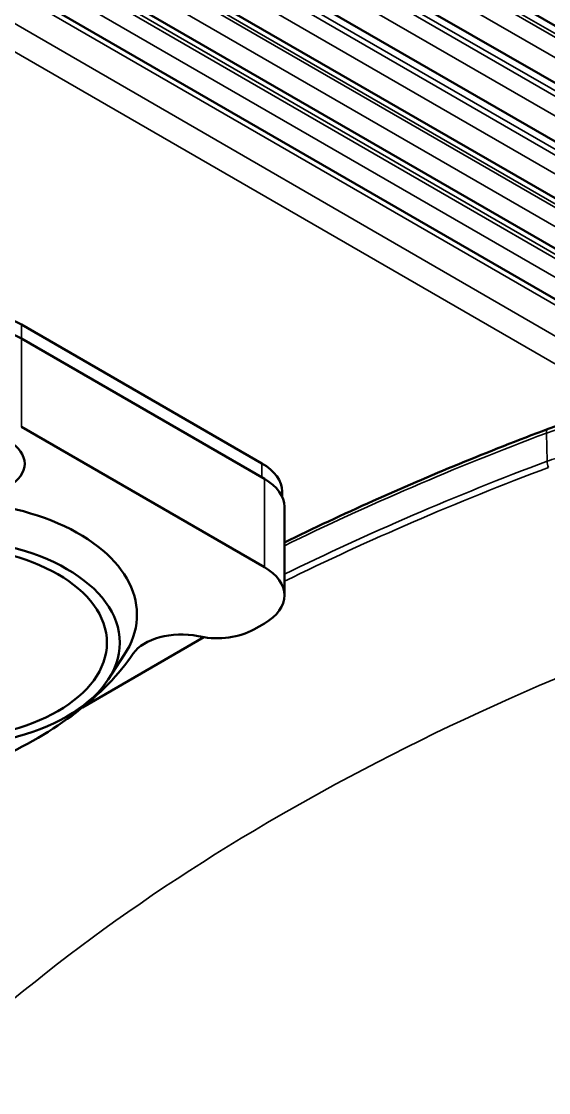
# Model space of a CAD drawing. Header units: millimetres. Extents: x 0 to 3000, y 0 to 3000.
# Drawn here: x 2163 to 2193.7, y 747.2 to 809.5 of the extents above; entities that cross this region are included whole.
import ezdxf

# ---------------------------------------------------------------- set-up
doc = ezdxf.new("R2010")
doc.units = ezdxf.units.MM
doc.layers.add('Visible (ANSI)', color=7, linetype='Continuous', lineweight=50)
doc.layers.add('Visible Narrow (ANSI)', color=7, linetype='Continuous', lineweight=35)

msp = doc.modelspace()

# ---------------------------------------------------------------- linework, layer by layer
at = {"layer": 'Visible (ANSI)'}
for p, q in [((2701.233, 516.448), (1994.3325, 924.5771)), ((2700.8872, 513.3193), (1993.9632, 921.462)), ((2700.4517, 510.1614), (1993.5849, 918.2711)), ((2700.2323, 506.9877), (1993.3261, 915.1202)), ((2700.2323, 504.0721), (1993.3212, 912.2074)), ((2700.2323, 501.1222), (1993.3212, 909.2575)), ((2176.9986, 783.8073), (2162.9978, 791.8906)), ((2162.9978, 791.0741), (2177.14, 782.9091)), ((2162.9978, 785.9302), (2177.14, 777.7652)), ((2178.1701, 782.1743), (2178.1701, 781.8848)), ((2178.3115, 776.1322), (2178.3115, 781.2762)), ((2177.14, 774.4992), (2176.5206, 774.1416)), ((2166.5579, 769.6144), (2173.6228, 773.6933)), ((2173.4236, 773.7285), (2173.2798, 773.757)), ((2168.0467, 771.2332), (2168.9821, 772.6621))]:
    msp.add_line(p, q, dxfattribs=at)
for centre, major_axis, start_param, end_param in [((2160.1694, 790.2576), (-4, 0), 3.9269908, 5.4977871), ((2160.1694, 789.4411), (-4, 0), 3.9269908, 5.4977871), ((2174.1701, 782.1743), (4, 0), 0, 0.7853982), ((2174.3115, 781.2762), (4, 0), 0, 0.7853982), ((2158.2249, 775.0095), (11.5, 0), 5.9218182, 9.7861451), ((2174.3115, 776.1322), (4, 0), 5.4977871, 7.0685835), ((2172.3041, 772.1192), (-3, 0), 4.3811255, 5.9085121), ((2174.3993, 775.3664), (-3, 0), 1.2395328, 2.3561945), ((2146.0697, 778.0755), (25.19, 0), 5.3666267, 5.9085121)]:
    msp.add_ellipse(centre, major_axis=major_axis, ratio=0.5773503, start_param=start_param, end_param=end_param, dxfattribs=at)
for centre, major_axis in [((2159.9926, 783.7869), (3.2, 0)), ((2158.2249, 773.3765), (-10.5, 0)), ((2158.2249, 773.3765), (9.75, 0))]:
    msp.add_ellipse(centre, major_axis=major_axis, ratio=0.5773503, dxfattribs=at)
for points, knots in [([(2193.6542, 785.8127), (2190.1627, 784.5007), (2186.7656, 783.1046), (2181.7229, 780.8435), (2180.0014, 780.0356), (2178.3115, 779.206)], [6.07473455, 6.07473455, 6.07473455, 6.07473455, 6.15811485, 6.15811485, 6.20249232, 6.20249232, 6.20249232, 6.20249232]), ([(2193.6542, 785.8127), (2194.1022, 785.981), (2194.5852, 786.1122), (2195.5901, 786.2945), (2196.1119, 786.3456), (2197.1597, 786.3649), (2197.6856, 786.3332), (2198.7067, 786.1887), (2199.2019, 786.0758), (2200.1289, 785.7744), (2200.5609, 785.5858), (2200.947, 785.3629)], [0.2084508, 0.2084508, 0.2084508, 0.2084508, 0.4809199, 0.4809199, 0.753389, 0.753389, 1.0258581, 1.0258581, 1.2983272, 1.2983272, 1.5707963, 1.5707963, 1.5707963, 1.5707963])]:
    msp.add_open_spline(points, degree=3, knots=knots, dxfattribs=at)
at = {"layer": 'Visible Narrow (ANSI)'}
for p, q in [((1994.3224, 924.1459), (2701.4291, 515.8976)), ((1994.2994, 923.9274), (2701.4062, 515.679)), ((1994.127, 922.8438), (2700.9532, 514.7576)), ((1993.9751, 921.0039), (2701.0818, 512.7556)), ((1993.9407, 920.7109), (2701.0475, 512.4626)), ((1993.7508, 919.6706), (2700.6, 511.571)), ((1993.5041, 917.546), (2700.6109, 509.2977)), ((2700.6462, 509.5955), (1993.5394, 917.8438)), ((1993.395, 916.4934), (2700.1845, 508.4283)), ((2700.4341, 506.5418), (1993.3273, 914.7901)), ((1993.3273, 914.5904), (2700.4341, 506.3422)), ((1993.3212, 913.4748), (2700.0715, 505.4323)), ((2700.4341, 503.6261), (1993.3273, 911.8744)), ((1993.3273, 911.6406), (2700.4341, 503.3923)), ((1993.3212, 910.5249), (2700.0715, 502.4825)), ((2700.4341, 500.6763), (1993.3273, 908.9246)), ((1993.3273, 907.1185), (2700.4341, 498.8702)), ((2699.7269, 497.6455), (1992.6486, 905.8774)), ((2162.9978, 791.8906), (2162.9978, 791.0741)), ((2162.9978, 791.0741), (2162.9978, 785.9302)), ((2193.5575, 785.5722), (2193.595, 783.9346)), ((2176.9986, 782.9908), (2176.9986, 783.8073)), ((2177.14, 777.7652), (2177.14, 782.9091))]:
    msp.add_line(p, q, dxfattribs=at)
for centre, major_axis, ratio, start_param, end_param in [((2196.8205, 782.6775), (-5.9819, 0), 0.5773503, 3.9269908, 5.2893364), ((2193.8301, 785.3446), (-0.1759, 0.468), 0.4453728, 0, 0.9048951), ((2275.3679, 712.9966), (-149.9819, 0), 0.5773503, 5.2893364, 5.4161899), ((2275.3679, 711.3922), (149.9133, 0), 0.5773503, 2.1477437, 2.2749859), ((2193.8675, 783.707), (-0.1759, 0.468), 0.4453728, 0.9048771, 1.6958617), ((2275.3679, 711.1063), (149.7526, 0), 0.5773503, 2.1477437, 2.275898), ((2275.3679, 707.2137), (137.5501, 0), 0.5773503, 2.0985236, 2.6138653)]:
    msp.add_ellipse(centre, major_axis=major_axis, ratio=ratio, start_param=start_param, end_param=end_param, dxfattribs=at)
msp.add_open_spline([(2193.595, 783.9346), (2193.7795, 784.0039), (2194.1699, 784.1161), (2194.813, 784.1929), (2195.5151, 784.1693), (2196.274, 784.0356), (2197.0811, 783.7847), (2197.9238, 783.4128), (2198.766, 782.932), (2199.5699, 782.367), (2200.3077, 781.7435), (2200.7336, 781.3133), (2200.9307, 781.0963)], degree=3, knots=[0, 0, 0, 0, 0.1, 0.2, 0.3, 0.4, 0.5, 0.6, 0.7, 0.8, 0.9, 1, 1, 1, 1], dxfattribs=at)

doc.saveas('drawing.dxf')
